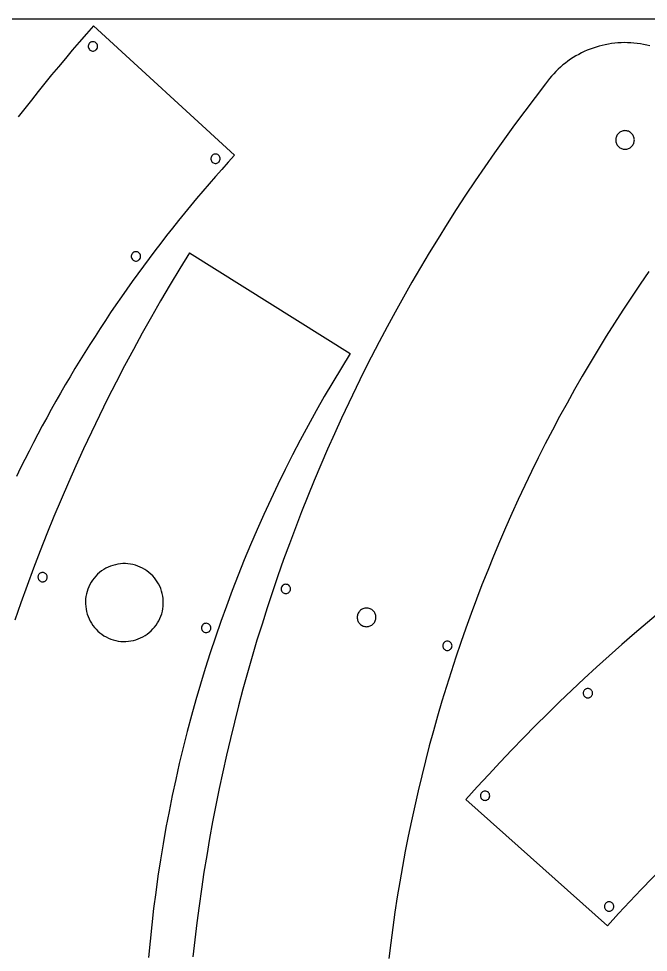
# Model space of a CAD drawing. Extents: x 1 to 9121, y 1 to 4561.
# Drawn here: x 1580 to 3108, y 2295 to 4561 of the extents above; entities that cross this region are included whole.
import ezdxf

# ---------------------------------------------------------------- set-up
doc = ezdxf.new("R2010")
doc.units = 0

msp = doc.modelspace()

# ---------------------------------------------------------------- linework, layer by layer
at = {"layer": 'ShapeString', "color": 7}
for points in [[(0.5001, 4560.5032), (9120.5001, 4560.5032), (9120.5001, 0.5032), (0.5001, 0.5032), (0.5001, 4560.5032)], [(1761.4223, 4543.1249), (1744.188903, 4523.483054), (1727.08428, 4503.749388), (1710.108663, 4483.924552), (1693.262281, 4464.009194), (1676.545366, 4444.003962), (1659.958148, 4423.909507), (1643.500858, 4403.726476), (1627.173726, 4383.455518), (1610.976983, 4363.097282), (1594.91086, 4342.652416), (1578.975587, 4322.12157)], [(1761.4176, 4543.1228), (2104.1595, 4229.3377)], [(1771.4065, 4494.3411), (1770.939335, 4496.58731), (1770.061371, 4498.633225), (1768.822535, 4500.438346), (1767.272756, 4501.962175), (1765.461962, 4503.164213), (1763.440082, 4504.003962), (1761.257044, 4504.440924), (1758.962777, 4504.434599), (1756.715838, 4503.970953), (1754.66855, 4503.096194), (1752.861491, 4501.860187), (1751.335236, 4500.312796), (1750.130363, 4498.503887), (1749.287449, 4496.483325), (1748.847068, 4494.300974), (1748.8498, 4492.0067), (1749.316965, 4489.76049), (1750.194929, 4487.714575), (1751.433765, 4485.909454), (1752.983544, 4484.385625), (1754.794338, 4483.183587), (1756.816218, 4482.343838), (1758.999256, 4481.906876), (1761.293523, 4481.913201), (1763.540462, 4482.376847), (1765.58775, 4483.251606), (1767.394809, 4484.487613), (1768.921064, 4486.035004), (1770.125937, 4487.843913), (1770.968851, 4489.864475), (1771.409232, 4492.046826), (1771.4065, 4494.3411), (1771.4065, 4494.3411)], [(3112.000146, 4494.507773), (3104.450896, 4496.365764), (3096.819692, 4497.978868), (3089.111602, 4499.3435), (3081.331698, 4500.456072), (3073.485049, 4501.312997), (3065.614225, 4501.908263), (3057.762174, 4502.23998), (3049.93454, 4502.310746), (3042.136963, 4502.123159), (3034.375086, 4501.679816), (3026.654549, 4500.983314), (3018.980995, 4500.036251), (3011.360066, 4498.841224), (3003.797402, 4497.40083), (2996.298646, 4495.717668), (2988.869439, 4493.794334), (2981.515423, 4491.633425), (2974.242239, 4489.23754), (2967.055531, 4486.609276), (2959.960938, 4483.751229), (2952.964103, 4480.665998), (2946.070667, 4477.35618), (2939.286272, 4473.824372), (2932.61656, 4470.073172), (2926.067173, 4466.105177), (2919.643751, 4461.922985), (2913.351938, 4457.529193), (2907.197374, 4452.926398), (2901.185701, 4448.117197), (2895.322561, 4443.10419), (2889.613595, 4437.889971), (2884.064446, 4432.47714), (2878.680754, 4426.868293), (2873.468162, 4421.066028), (2868.432312, 4415.072943), (2863.578844, 4408.891634), (2858.913401, 4402.524699)], [(2858.9134, 4402.5247), (2833.418194, 4369.511971), (2808.275468, 4336.271641), (2783.486262, 4302.806609), (2759.051612, 4269.119771), (2734.972557, 4235.214025), (2711.250134, 4201.092269), (2687.885382, 4166.757402), (2664.879338, 4132.212319), (2642.23304, 4097.45992), (2619.947526, 4062.503102), (2598.023834, 4027.344763), (2576.463001, 3991.9878), (2555.266066, 3956.43511), (2534.434067, 3920.689593), (2513.968041, 3884.754145), (2493.869025, 3848.631664), (2474.138059, 3812.325047), (2454.77618, 3775.837194), (2435.784426, 3739.171), (2417.163834, 3702.329365), (2398.915443, 3665.315185), (2381.040291, 3628.131358), (2363.539414, 3590.780782), (2346.413852, 3553.266355), (2329.664641, 3515.590974), (2313.292821, 3477.757538), (2297.299428, 3439.768943), (2281.685501, 3401.628088), (2266.452078, 3363.33787), (2251.600195, 3324.901187), (2237.130892, 3286.320936), (2223.045207, 3247.600016), (2209.344176, 3208.741324), (2196.028837, 3169.747757), (2183.10023, 3130.622214), (2170.559391, 3091.367592), (2158.407359, 3051.986789), (2146.645171, 3012.482702), (2135.273865, 2972.858229), (2124.294479, 2933.116269), (2113.708051, 2893.259717), (2103.515619, 2853.291474), (2093.718221, 2813.214435), (2084.316894, 2773.031499), (2075.312677, 2732.745563), (2066.706606, 2692.359525), (2058.499721, 2651.876284), (2050.693059, 2611.298735), (2043.287658, 2570.629778), (2036.284556, 2529.87231), (2029.68479, 2489.029228), (2023.489399, 2448.103431), (2017.69942, 2407.097815), (2012.315891, 2366.01528), (2007.339851, 2324.858721), (2002.772336, 2283.631038)], [(3064.2922, 4284.9922), (3062.295476, 4286.174754), (3060.229483, 4287.131634), (3058.110003, 4287.866038), (3055.952818, 4288.381166), (3053.77371, 4288.680215), (3051.588459, 4288.766386), (3049.412847, 4288.642875), (3047.262656, 4288.312883), (3045.153667, 4287.779607), (3043.101662, 4287.046246), (3041.122423, 4286.116), (3039.231731, 4284.992066), (3037.445367, 4283.677643), (3035.779113, 4282.17593), (3034.24875, 4280.490126), (3032.870061, 4278.623429), (3031.686349, 4276.627391), (3030.72827, 4274.561954), (3029.992636, 4272.442901), (3029.476257, 4270.286015), (3029.175943, 4268.10708), (3029.088505, 4265.921879), (3029.210753, 4263.746196), (3029.539498, 4261.595814), (3030.07155, 4259.486517), (3030.80372, 4257.434087), (3031.732819, 4255.454308), (3032.855655, 4253.562964), (3034.169042, 4251.775837), (3035.669787, 4250.108712), (3037.354703, 4248.577372), (3039.2206, 4247.1976), (3041.217324, 4246.015046), (3043.283317, 4245.058166), (3045.402797, 4244.323762), (3047.559982, 4243.808634), (3049.73909, 4243.509585), (3051.924341, 4243.423414), (3054.099953, 4243.546925), (3056.250144, 4243.876917), (3058.359133, 4244.410193), (3060.411138, 4245.143554), (3062.390377, 4246.0738), (3064.281069, 4247.197734), (3066.067433, 4248.512157), (3067.733687, 4250.01387), (3069.26405, 4251.699674), (3070.642739, 4253.566371), (3071.826451, 4255.562409), (3072.78453, 4257.627846), (3073.520164, 4259.746899), (3074.036543, 4261.903785), (3074.336857, 4264.08272), (3074.424295, 4266.267921), (3074.302047, 4268.443604), (3073.973302, 4270.593986), (3073.44125, 4272.703283), (3072.70908, 4274.755713), (3071.779981, 4276.735492), (3070.657145, 4278.626836), (3069.343758, 4280.413963), (3067.843013, 4282.081088), (3066.158097, 4283.612428), (3064.2922, 4284.9922), (3064.2922, 4284.9922)], [(2104.1595, 4229.3377), (2088.446516, 4212.051587), (2072.870011, 4194.668567), (2057.430231, 4177.189455), (2042.127419, 4159.615063), (2026.96182, 4141.946204), (2011.933678, 4124.183693), (1997.043239, 4106.328343), (1982.290746, 4088.380967), (1967.676445, 4070.342378), (1953.200579, 4052.21339), (1938.863394, 4033.994817), (1924.665133, 4015.687471), (1910.606042, 3997.292167), (1896.686364, 3978.809717), (1882.906345, 3960.240936), (1869.266229, 3941.586636), (1855.76626, 3922.847631), (1842.406684, 3904.024734), (1829.187744, 3885.11876), (1816.109685, 3866.13052), (1803.172752, 3847.06083), (1790.377189, 3827.910501), (1777.72324, 3808.680348), (1765.211151, 3789.371184), (1752.841166, 3769.983822), (1740.613529, 3750.519076), (1728.528485, 3730.97776), (1716.586278, 3711.360686), (1704.787153, 3691.668668), (1693.131355, 3671.90252), (1681.619128, 3652.063055), (1670.250716, 3632.151086), (1659.026364, 3612.167427), (1647.946317, 3592.112891), (1637.010819, 3571.988292), (1626.220115, 3551.794443), (1615.574449, 3531.532158), (1605.074065, 3511.20225), (1594.719209, 3490.805532), (1584.510125, 3470.342818), (1574.447057, 3449.814921)], [(2069.0348, 4221.7593), (2068.565316, 4224.00296), (2067.685948, 4226.046262), (2066.446524, 4227.848839), (2064.896876, 4229.370329), (2063.086834, 4230.570364), (2061.066228, 4231.40858), (2058.884887, 4231.844613), (2056.592643, 4231.838097), (2054.347646, 4231.37505), (2052.30183, 4230.501546), (2050.495705, 4229.267298), (2048.969777, 4227.722021), (2047.764555, 4225.915428), (2046.920546, 4223.897234), (2046.478259, 4221.717153), (2046.4782, 4219.4249), (2046.947684, 4217.18124), (2047.827052, 4215.137938), (2049.066476, 4213.335361), (2050.616124, 4211.813871), (2052.426166, 4210.613836), (2054.446772, 4209.77562), (2056.628113, 4209.339587), (2058.920357, 4209.346103), (2061.165354, 4209.80915), (2063.21117, 4210.682654), (2065.017295, 4211.916902), (2066.543223, 4213.462179), (2067.748445, 4215.268772), (2068.592454, 4217.286966), (2069.034741, 4219.467047), (2069.0348, 4221.7593), (2069.0348, 4221.7593)], [(1994.5923, 3992.3849), (1970.806235, 3953.839998), (1947.444451, 3915.082235), (1924.507761, 3876.115138), (1901.996976, 3836.942234), (1879.912909, 3797.567051), (1858.256373, 3757.993116), (1837.02818, 3718.223957), (1816.229142, 3678.2631), (1795.860071, 3638.114074), (1775.921781, 3597.780405), (1756.415082, 3557.265621), (1737.340789, 3516.57325), (1718.699712, 3475.706818), (1700.492665, 3434.669854), (1682.720459, 3393.465883), (1665.383908, 3352.098435), (1648.483823, 3310.571036), (1632.021017, 3268.887213), (1615.996302, 3227.050495), (1600.410491, 3185.064407), (1585.264396, 3142.932478), (1570.558829, 3100.658236)], [(1875.9066, 3984.7042), (1875.441919, 3986.953136), (1874.565458, 3989.001845), (1873.327251, 3990.809687), (1871.777332, 3992.33602), (1869.965735, 3993.540201), (1867.942492, 3994.381591), (1865.757637, 3994.819546), (1863.461204, 3994.813426), (1861.212187, 3994.349138), (1859.163324, 3993.473036), (1857.355266, 3992.235146), (1855.828662, 3990.685494), (1854.624163, 3988.874107), (1853.78242, 3986.851012), (1853.344082, 3984.666234), (1853.3498, 3982.3698), (1853.814481, 3980.120864), (1854.690942, 3978.072155), (1855.929149, 3976.264313), (1857.479068, 3974.73798), (1859.290665, 3973.533799), (1861.313908, 3972.692409), (1863.498763, 3972.254454), (1865.795196, 3972.260574), (1868.044213, 3972.724862), (1870.093076, 3973.600964), (1871.901134, 3974.838854), (1873.427738, 3976.388506), (1874.632237, 3978.199893), (1875.47398, 3980.222988), (1875.912318, 3982.407766), (1875.9066, 3984.7042), (1875.9066, 3984.7042)], [(1994.5887, 3992.3846), (2384.477, 3747.7465)], [(3109.500176, 3947.292122), (3088.144947, 3916.182153), (3067.123768, 3884.875393), (3046.437623, 3853.374615), (3026.087499, 3821.682594), (3006.074382, 3789.802104), (2986.399256, 3757.735917), (2967.063107, 3725.486808), (2948.066921, 3693.05755), (2929.411684, 3660.450917), (2911.09838, 3627.669683), (2893.127996, 3594.716621), (2875.501517, 3561.594506), (2858.219928, 3528.30611), (2841.284216, 3494.854208), (2824.695365, 3461.241573), (2808.454361, 3427.470979), (2792.56219, 3393.5452), (2777.019838, 3359.467009), (2761.828289, 3325.239181), (2746.988529, 3290.864488), (2732.501545, 3256.345704), (2718.368321, 3221.685604), (2704.589843, 3186.886961), (2691.167096, 3151.952548), (2678.101067, 3116.885139), (2665.39274, 3081.687509), (2653.043101, 3046.36243), (2641.053137, 3010.912677), (2629.423831, 2975.341023), (2618.15617, 2939.650242), (2607.25114, 2903.843108), (2596.709726, 2867.922393), (2586.532913, 2831.890873), (2576.721687, 2795.75132), (2567.277034, 2759.506509), (2558.199939, 2723.159213), (2549.491388, 2686.712206), (2541.152365, 2650.168261), (2533.183858, 2613.530152), (2525.586851, 2576.800653), (2518.362329, 2539.982538), (2511.51128, 2503.078581), (2505.034687, 2466.091554), (2498.933536, 2429.024232), (2493.208814, 2391.879389), (2487.861505, 2354.659797), (2482.892596, 2317.368232), (2478.303071, 2280.007466)], [(2384.4778, 3747.7463), (2363.145387, 3713.276674), (2342.266373, 3678.588366), (2321.841513, 3643.685807), (2301.871564, 3608.573431), (2282.357279, 3573.25567), (2263.299416, 3537.736955), (2244.69873, 3502.021718), (2226.555975, 3466.114393), (2208.871909, 3430.019411), (2191.647286, 3393.741204), (2174.882861, 3357.284205), (2158.579392, 3320.652845), (2142.737632, 3283.851558), (2127.358338, 3246.884775), (2112.442264, 3209.756928), (2097.990168, 3172.47245), (2084.002804, 3135.035772), (2070.480927, 3097.451328), (2057.425294, 3059.723548), (2044.83666, 3021.856866), (2032.715781, 2983.855714), (2021.063411, 2945.724523), (2009.880307, 2907.467726), (1999.167224, 2869.089756), (1988.924918, 2830.595043), (1979.154144, 2791.988021), (1969.855659, 2753.273122), (1961.030216, 2714.454778), (1952.678572, 2675.537422), (1944.801483, 2636.525484), (1937.399704, 2597.423398), (1930.473991, 2558.235596), (1924.025099, 2518.966509), (1918.053784, 2479.620571), (1912.560801, 2440.202213), (1907.546906, 2400.715867), (1903.012854, 2361.165967), (1898.959401, 2321.556943), (1895.387303, 2281.893228)], [(1929.6779, 3159.339), (1928.415316, 3165.511259), (1926.759382, 3171.538167), (1924.722783, 3177.404424), (1922.318202, 3183.094728), (1919.558323, 3188.593778), (1916.455829, 3193.886272), (1913.023405, 3198.956908), (1909.273733, 3203.790387), (1905.219498, 3208.371405), (1900.873384, 3212.684661), (1896.248074, 3216.714855), (1891.356251, 3220.446685), (1886.2106, 3223.864849), (1880.823804, 3226.954046), (1875.208548, 3229.698974), (1869.377513, 3232.084333), (1863.400888, 3234.077033), (1857.353466, 3235.656406), (1851.254839, 3236.825788), (1845.1246, 3237.588512), (1838.982344, 3237.947911), (1832.847663, 3237.90732), (1826.740151, 3237.470072), (1820.6794, 3236.6395), (1814.685005, 3235.418939), (1808.776558, 3233.811721), (1802.973652, 3231.821182), (1797.295882, 3229.450654), (1791.762839, 3226.703472), (1786.394118, 3223.582968), (1781.209312, 3220.092478), (1776.228013, 3216.235333), (1771.513973, 3212.055774), (1767.122484, 3207.608239), (1763.060456, 3202.911364), (1759.334798, 3197.983784), (1755.952421, 3192.844133), (1752.920234, 3187.511048), (1750.245146, 3182.003163), (1747.934067, 3176.339113), (1745.993906, 3170.537534), (1744.431573, 3164.61706), (1743.253978, 3158.596327), (1742.46803, 3152.49397), (1742.080639, 3146.328623), (1742.098714, 3140.118923), (1742.529164, 3133.883503), (1743.3789, 3127.641), (1744.641484, 3121.468741), (1746.297418, 3115.441833), (1748.334017, 3109.575576), (1750.738598, 3103.885272), (1753.498477, 3098.386222), (1756.600971, 3093.093728), (1760.033395, 3088.023092), (1763.783067, 3083.189613), (1767.837302, 3078.608595), (1772.183416, 3074.295339), (1776.808726, 3070.265145), (1781.700549, 3066.533315), (1786.8462, 3063.115151), (1792.232996, 3060.025954), (1797.848253, 3057.281026), (1803.679287, 3054.895667), (1809.655912, 3052.902967), (1815.703334, 3051.323594), (1821.801962, 3050.154212), (1827.9322, 3049.391488), (1834.074456, 3049.032089), (1840.209137, 3049.07268), (1846.31665, 3049.509928), (1852.3774, 3050.3405), (1858.371796, 3051.561061), (1864.280243, 3053.168279), (1870.083148, 3055.158818), (1875.760919, 3057.529346), (1881.293961, 3060.276528), (1886.662682, 3063.397032), (1891.847488, 3066.887522), (1896.828787, 3070.744667), (1901.542827, 3074.924226), (1905.934317, 3079.371761), (1909.996345, 3084.068636), (1913.722002, 3088.996216), (1917.104379, 3094.135867), (1920.136566, 3099.468952), (1922.811654, 3104.976837), (1925.122733, 3110.640887), (1927.062894, 3116.442466), (1928.625227, 3122.36294), (1929.802822, 3128.383673), (1930.58877, 3134.48603), (1930.976161, 3140.651377), (1930.958086, 3146.861077), (1930.527636, 3153.096497), (1929.6779, 3159.339), (1929.6779, 3159.339)], [(1649.1866, 3207.0485), (1648.836375, 3208.512401), (1648.303431, 3209.899189), (1647.599943, 3211.194175), (1646.738088, 3212.382669), (1645.730044, 3213.449981), (1644.587985, 3214.381423), (1643.324089, 3215.162305), (1641.950531, 3215.777938), (1640.507643, 3216.206585), (1639.040177, 3216.438436), (1637.566943, 3216.476691), (1636.10675, 3216.32455), (1634.678408, 3215.985214), (1633.300726, 3215.461883), (1631.992514, 3214.757758), (1630.772582, 3213.876038), (1629.679918, 3212.840784), (1628.745397, 3211.685847), (1627.97565, 3210.429116), (1627.377312, 3209.088481), (1626.957014, 3207.681833), (1626.721391, 3206.22706), (1626.677075, 3204.742052), (1626.8307, 3203.2447), (1627.180925, 3201.780799), (1627.71387, 3200.394011), (1628.417357, 3199.099025), (1629.279212, 3197.910532), (1630.287257, 3196.843219), (1631.429315, 3195.911777), (1632.693212, 3195.130895), (1634.066769, 3194.515262), (1635.509657, 3194.086615), (1636.977123, 3193.854764), (1638.450357, 3193.816509), (1639.91055, 3193.96865), (1641.338892, 3194.307986), (1642.716574, 3194.831317), (1644.024786, 3195.535442), (1645.244719, 3196.417162), (1646.337382, 3197.452416), (1647.271903, 3198.607353), (1648.04165, 3199.864084), (1648.639989, 3201.204719), (1649.060286, 3202.611368), (1649.295909, 3204.06614), (1649.340225, 3205.551148), (1649.1866, 3207.0485), (1649.1866, 3207.0485)], [(2234.5328, 3186.0265), (2232.501787, 3187.093785), (2230.364251, 3187.716593), (2228.1832, 3187.907725), (2226.021641, 3187.679984), (2223.942583, 3187.046169), (2222.009035, 3186.019083), (2220.284003, 3184.611526), (2218.830497, 3182.836299), (2217.760149, 3180.806899), (2217.134116, 3178.670305), (2216.939692, 3176.489545), (2217.164172, 3174.327645), (2217.794849, 3172.247633), (2218.819016, 3170.312537), (2220.223969, 3168.585384), (2221.997, 3167.1292), (2224.028013, 3166.061915), (2226.165549, 3165.439107), (2228.3466, 3165.247975), (2230.508159, 3165.475716), (2232.587217, 3166.109531), (2234.520765, 3167.136617), (2236.245797, 3168.544174), (2237.699303, 3170.319401), (2238.769651, 3172.348801), (2239.395684, 3174.485395), (2239.590108, 3176.666155), (2239.365628, 3178.828055), (2238.734951, 3180.908067), (2237.710784, 3182.843163), (2236.305831, 3184.570316), (2234.5328, 3186.0265), (2234.5328, 3186.0265)], [(2436.8977, 3126.5002), (2434.900854, 3127.684054), (2432.834611, 3128.642113), (2430.714765, 3129.377575), (2428.557115, 3129.893636), (2426.377457, 3130.193496), (2424.191587, 3130.280352), (2422.015303, 3130.157402), (2419.8644, 3129.827844), (2417.754676, 3129.294876), (2415.701927, 3128.561695), (2413.721951, 3127.6315), (2411.830543, 3126.507489), (2410.0435, 3125.192859), (2408.376619, 3123.690808), (2406.845697, 3122.004534), (2405.466531, 3120.137236), (2404.282467, 3118.140515), (2403.324192, 3116.074371), (2402.588508, 3113.954603), (2402.07222, 3111.797007), (2401.772132, 3109.61738), (2401.685047, 3107.43152), (2401.807769, 3105.255222), (2402.137101, 3103.104285), (2402.669849, 3100.994505), (2403.402814, 3098.94168), (2404.332801, 3096.961605), (2405.456615, 3095.070079), (2406.771057, 3093.282899), (2408.272933, 3091.615861), (2409.959046, 3090.084762), (2411.8262, 3088.7054), (2413.823046, 3087.521546), (2415.889289, 3086.563487), (2418.009135, 3085.828025), (2420.166785, 3085.311964), (2422.346443, 3085.012104), (2424.532313, 3084.925248), (2426.708597, 3085.048198), (2428.8595, 3085.377756), (2430.969224, 3085.910724), (2433.021973, 3086.643905), (2435.001949, 3087.5741), (2436.893357, 3088.698111), (2438.6804, 3090.012741), (2440.347281, 3091.514792), (2441.878203, 3093.201066), (2443.257369, 3095.068364), (2444.441433, 3097.065085), (2445.399708, 3099.131229), (2446.135392, 3101.250997), (2446.65168, 3103.408593), (2446.951768, 3105.58822), (2447.038853, 3107.77408), (2446.916131, 3109.950378), (2446.586799, 3112.101315), (2446.054051, 3114.211095), (2445.321086, 3116.26392), (2444.391099, 3118.243995), (2443.267285, 3120.135521), (2441.952843, 3121.922701), (2440.450967, 3123.589739), (2438.764854, 3125.120838), (2436.8977, 3126.5002), (2436.8977, 3126.5002)], [(3137.5855, 3121.3931), (3106.099495, 3095.023254), (3074.869891, 3068.360209), (3043.898679, 3041.405887), (3013.187849, 3014.162211), (2982.73939, 2986.631105), (2952.555293, 2958.814491), (2922.637548, 2930.714293), (2892.988144, 2902.332433), (2863.609072, 2873.670834), (2834.502321, 2844.73142), (2805.669881, 2815.516113), (2777.113742, 2786.026837), (2748.835895, 2756.265515), (2720.838329, 2726.234069), (2693.123034, 2695.934423), (2665.692, 2665.3685)], [(2046.226, 3083.7353), (2045.613306, 3085.946527), (2044.603661, 3087.931038), (2043.249548, 3089.651667), (2041.603449, 3091.071251), (2039.717847, 3092.152622), (2037.645226, 3092.858617), (2035.438066, 3093.152069), (2033.148852, 3092.995813), (2030.936772, 3092.386205), (2028.950855, 3091.37933), (2027.228337, 3090.027619), (2025.806458, 3088.383503), (2024.722457, 3086.499412), (2024.013571, 3084.427778), (2023.717039, 3082.22103), (2023.8701, 3079.9316), (2024.482794, 3077.720373), (2025.492439, 3075.735862), (2026.846552, 3074.015233), (2028.492651, 3072.595649), (2030.378253, 3071.514278), (2032.450874, 3070.808283), (2034.658034, 3070.514831), (2036.947248, 3070.671087), (2039.159328, 3071.280695), (2041.145245, 3072.28757), (2042.867763, 3073.639281), (2044.289642, 3075.283397), (2045.373643, 3077.167488), (2046.082529, 3079.239122), (2046.379061, 3081.44587), (2046.226, 3083.7353), (2046.226, 3083.7353)], [(2626.7269, 3048.0765), (2624.695832, 3049.144097), (2622.558184, 3049.767153), (2620.376978, 3049.958469), (2618.21524, 3049.730845), (2616.135992, 3049.097083), (2614.202259, 3048.069983), (2612.477064, 3046.662346), (2611.023432, 3044.886972), (2609.953022, 3042.857385), (2609.327005, 3040.720602), (2609.132667, 3038.539664), (2609.357296, 3036.377612), (2609.988176, 3034.297489), (2611.012596, 3032.362335), (2612.417842, 3030.635191), (2614.1912, 3029.1791), (2616.222268, 3028.111503), (2618.359916, 3027.488447), (2620.541122, 3027.297131), (2622.70286, 3027.524755), (2624.782108, 3028.158517), (2626.715841, 3029.185617), (2628.441036, 3030.593254), (2629.894668, 3032.368628), (2630.965078, 3034.398215), (2631.591095, 3036.534998), (2631.785433, 3038.715936), (2631.560804, 3040.877988), (2630.929924, 3042.958111), (2629.905504, 3044.893265), (2628.500258, 3046.620409), (2626.7269, 3048.0765), (2626.7269, 3048.0765)], [(2972.9046, 2923.5571), (2972.804887, 2925.059006), (2972.512109, 2926.515541), (2972.035805, 2927.91018), (2971.385516, 2929.2264), (2970.57078, 2930.447677), (2969.601139, 2931.557488), (2968.486133, 2932.539309), (2967.2353, 2933.376616), (2965.884755, 2934.041215), (2964.47697, 2934.515929), (2963.031025, 2934.800757), (2961.566, 2934.8957), (2960.100975, 2934.800757), (2958.65503, 2934.515929), (2957.247245, 2934.041215), (2955.8967, 2933.376616), (2954.645867, 2932.539309), (2953.530861, 2931.557488), (2952.56122, 2930.447677), (2951.746484, 2929.2264), (2951.096195, 2927.91018), (2950.619891, 2926.515541), (2950.327113, 2925.059006), (2950.2274, 2923.5571), (2950.327113, 2922.055194), (2950.619891, 2920.598659), (2951.096195, 2919.20402), (2951.746484, 2917.8878), (2952.56122, 2916.666523), (2953.530861, 2915.556712), (2954.645867, 2914.574891), (2955.8967, 2913.737584), (2957.247245, 2913.072985), (2958.65503, 2912.598271), (2960.100975, 2912.313443), (2961.566, 2912.2185), (2963.031025, 2912.313443), (2964.47697, 2912.598271), (2965.884755, 2913.072985), (2967.2353, 2913.737584), (2968.486133, 2914.574891), (2969.601139, 2915.556712), (2970.57078, 2916.666523), (2971.385516, 2917.8878), (2972.035805, 2919.20402), (2972.512109, 2920.598659), (2972.804887, 2922.055194), (2972.9046, 2923.5571), (2972.9046, 2923.5571)], [(3479.2016, 2791.6683), (3447.390573, 2767.363418), (3415.887436, 2742.677766), (3384.695488, 2717.614384), (3353.818027, 2692.176306), (3323.258351, 2666.36657), (3293.01976, 2640.188213), (3263.105552, 2613.644272), (3233.519026, 2586.737784), (3204.26348, 2559.471785), (3175.342214, 2531.849313), (3146.758525, 2503.873404), (3118.515712, 2475.547095), (3090.617075, 2446.873423), (3063.065911, 2417.855426), (3035.86552, 2388.496139), (3009.0192, 2358.7986)], [(2723.3479, 2674.6802), (2723.112773, 2676.961073), (2722.448998, 2679.0849), (2721.402014, 2681.006352), (2720.017261, 2682.680099), (2718.340179, 2684.06081), (2716.416206, 2685.103155), (2714.290783, 2685.761804), (2712.00935, 2685.991427), (2709.727917, 2685.761804), (2707.602494, 2685.103155), (2705.678521, 2684.06081), (2704.001439, 2682.680099), (2702.616686, 2681.006352), (2701.569702, 2679.0849), (2700.905927, 2676.961073), (2700.6708, 2674.6802), (2700.905927, 2672.399327), (2701.569702, 2670.2755), (2702.616686, 2668.354048), (2704.001439, 2666.680301), (2705.678521, 2665.29959), (2707.602494, 2664.257245), (2709.727917, 2663.598596), (2712.00935, 2663.368973), (2714.290783, 2663.598596), (2716.416206, 2664.257245), (2718.340179, 2665.29959), (2720.017261, 2666.680301), (2721.402014, 2668.354048), (2722.448998, 2670.2755), (2723.112773, 2672.399327), (2723.3479, 2674.6802), (2723.3479, 2674.6802)], [(2665.6928, 2665.3708), (3009.0228, 2358.8008)], [(3024.3875, 2405.8705), (3024.287787, 2407.372406), (3023.995009, 2408.828941), (3023.518705, 2410.22358), (3022.868416, 2411.5398), (3022.05368, 2412.761077), (3021.084039, 2413.870888), (3019.969033, 2414.852709), (3018.7182, 2415.690016), (3017.367655, 2416.354615), (3015.95987, 2416.829329), (3014.513925, 2417.114157), (3013.0489, 2417.2091), (3011.583875, 2417.114157), (3010.13793, 2416.829329), (3008.730145, 2416.354615), (3007.3796, 2415.690016), (3006.128767, 2414.852709), (3005.013761, 2413.870888), (3004.04412, 2412.761077), (3003.229384, 2411.5398), (3002.579095, 2410.22358), (3002.102791, 2408.828941), (3001.810013, 2407.372406), (3001.7103, 2405.8705), (3001.810013, 2404.368594), (3002.102791, 2402.912059), (3002.579095, 2401.51742), (3003.229384, 2400.2012), (3004.04412, 2398.979923), (3005.013761, 2397.870112), (3006.128767, 2396.888291), (3007.3796, 2396.050984), (3008.730145, 2395.386385), (3010.13793, 2394.911671), (3011.583875, 2394.626843), (3013.0489, 2394.5319), (3014.513925, 2394.626843), (3015.95987, 2394.911671), (3017.367655, 2395.386385), (3018.7182, 2396.050984), (3019.969033, 2396.888291), (3021.084039, 2397.870112), (3022.05368, 2398.979923), (3022.868416, 2400.2012), (3023.518705, 2401.51742), (3023.995009, 2402.912059), (3024.287787, 2404.368594), (3024.3875, 2405.8705), (3024.3875, 2405.8705)]]:
    msp.add_lwpolyline(points, dxfattribs=at)

doc.saveas('drawing.dxf')
